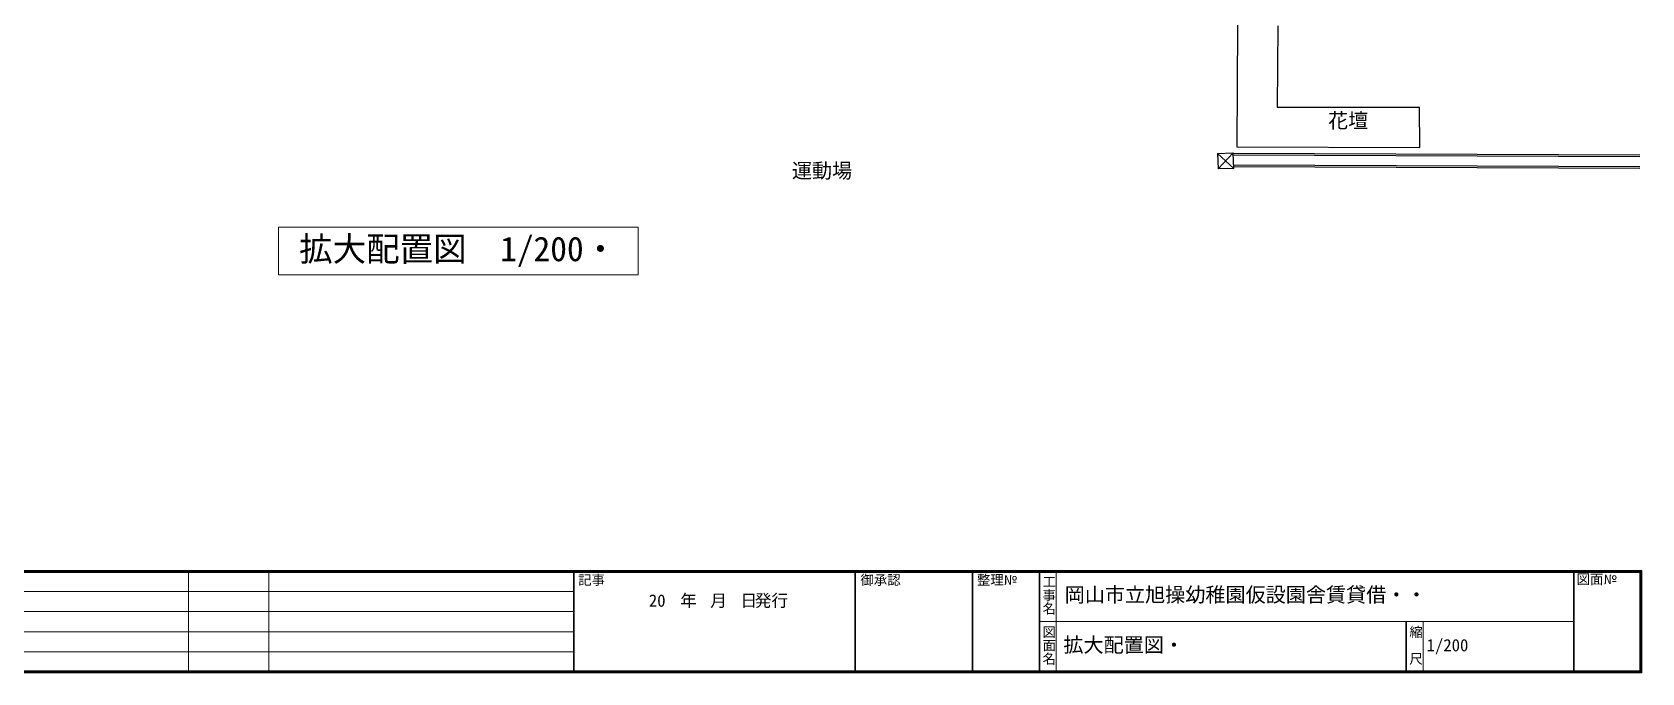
# Model space of a CAD drawing. Units: millimetres at full size, with parts at 1:50. Extents: x -38393 to 40930, y -28590 to 28520.
# Drawn here: x -7115 to 40930, y -28580 to -9439 of the extents above; entities that cross this region are included whole.
import ezdxf
from ezdxf.enums import TextEntityAlignment as Align

# ---------------------------------------------------------------- set-up
doc = ezdxf.new("R2010")
doc.units = ezdxf.units.MM
doc.header["$LTSCALE"] = 100
doc.layers.add('E-0_リスト太線', color=3, linetype='Continuous', lineweight=18)
doc.layers.add('F-0_図枠太線', color=134, linetype='Continuous', lineweight=30)
doc.styles.add('@ＭＳ ゴシック', font='')
doc.styles.add('ＭＳ ゴシック', font='')
doc.styles.get('@ＭＳ ゴシック').set_extended_font_data('@MS Gothic')
doc.styles.get('ＭＳ ゴシック').set_extended_font_data('MS Gothic')

msp = doc.modelspace()

# ---------------------------------------------------------------- linework, layer by layer
at = {"layer": 'E-0_リスト太線', "color": 7}
for p, q in [((-38030, -25520), (40930, -25520)), ((-37970, -25580), (40870, -25580)), ((40870, -28520), (40870, -25580)), ((40930, -28580), (40930, -25520)), ((40930, -28580), (-38030, -28580)), ((40870, -28520), (-37970, -28520))]:
    msp.add_line(p, q, dxfattribs=at)
at = {"layer": 'E-0_リスト太線'}
for p, q in [((-38010, -25540), (40910, -25540)), ((-15540, -25560), (9040, -25560)), ((-2450, -28540), (-2450, -25560)), ((-50, -25560), (-50, -28540)), ((9040, -28540), (9040, -25560)), ((9060, -28540), (9060, -25560)), ((9060, -25560), (17440, -25560)), ((17440, -25560), (17440, -28540)), ((17460, -25560), (20940, -25560)), ((17460, -25560), (17460, -28540)), ((20940, -28540), (20940, -25560)), ((20960, -28540), (20960, -25560)), ((20960, -25560), (22940, -25560)), ((22940, -28540), (22940, -25560)), ((22960, -28540), (22960, -25560)), ((22960, -25560), (38890, -25560)), ((38890, -28540), (38890, -25560)), ((38910, -28540), (38910, -25560)), ((38910, -25560), (40890, -25560)), ((40890, -28540), (40890, -25560)), ((40910, -28560), (40910, -25540)), ((9040, -26150), (-15540, -26150)), ((9040, -26750), (-13950, -26750)), ((9040, -27350), (-13950, -27350)), ((22960, -27050), (38890, -27050)), ((33890, -27050), (33890, -28540)), ((33910, -27050), (33910, -28540)), ((9040, -27950), (-13950, -27950)), ((40910, -28560), (-38010, -28560)), ((-15540, -28540), (9040, -28540)), ((9060, -28540), (17440, -28540)), ((17460, -28540), (20940, -28540)), ((20960, -28540), (22940, -28540)), ((22960, -28540), (33890, -28540)), ((33910, -28540), (38890, -28540)), ((38910, -28540), (40890, -28540))]:
    msp.add_line(p, q, dxfattribs=at)
at = {"layer": 'E-0_リスト太線', "color": 4, "lineweight": 9}
for p, q in [((23450, -28520), (23450, -25580)), ((34400, -28520), (34400, -27050))]:
    msp.add_line(p, q, dxfattribs=at)
at = {"layer": 'F-0_図枠太線'}
for p, q in [((28858.7, -9230.4), (28844.5, -12865.1)), ((30062.7, -9244.9), (30049.1, -11675.3)), ((30049.1, -11675.3), (34291.2, -11678.9)), ((28268.5, -13059.4), (28733.3, -13043.5)), ((28268.5, -13059.4), (28749.2, -13509)), ((28268.5, -13059.4), (28284.5, -13524.9)), ((28284.5, -13524.9), (28733.3, -13043.5)), ((28733.5, -13051.8), (28733.3, -13043.5)), ((28749.2, -13509), (28733.5, -13051.8)), ((28733.5, -13051.8), (40870, -13101.3)), ((28735.3, -13101.8), (40870, -13151.3)), ((28745.5, -13401.8), (40870, -13451.3)), ((28747.3, -13451.9), (40870, -13501.3)), ((28749.2, -13509), (28284.5, -13524.9))]:
    msp.add_line(p, q, dxfattribs=at)
msp.add_lwpolyline([(28844.5, -12865.1), (34308.5, -12888.7), (34291.2, -11678.9)], dxfattribs=at)
at = {"layer": 'F-0_図枠太線', "color": 7, "lineweight": 18}
msp.add_lwpolyline([(233, -16689.1), (233, -15260.2), (10975.5, -15260.2), (10975.5, -16689.1)], close=True, dxfattribs=at)

# ---------------------------------------------------------------- texts
at = {"layer": 'E-0_リスト太線', "color": 4, "style": 'ＭＳ ゴシック'}
for s, height, p in [('記事', 293.3, (9181.1, -26037.2)), ('御承認', 293.3, (17608.1, -26039.3)), ('整理№', 293.3, (21083.2, -26037.1)), ('図面№', 293.3, (38985, -26017.2)), ('20', 366.6, (11291.2, -26714.1)), ('年', 366.6, (12224.3, -26714.1)), ('月', 366.6, (13124.3, -26714.1)), ('日', 366.6, (14024.3, -26714.1)), ('発行', 366.6, (14451.8, -26714.1))]:
    msp.add_text(s, height=height, dxfattribs=at).set_placement(p, align=Align.BOTTOM_LEFT)
at = {"layer": 'E-0_リスト太線', "color": 4, "style": '@ＭＳ ゴシック'}
for s, p in [('工事名', (23002, -25656)), ('図面名', (23002, -27156)), ('縮\u3000尺', (33952, -27156))]:
    msp.add_text(s, height=293.3, rotation=270, dxfattribs=at).set_placement(p, align=Align.BOTTOM_LEFT)
at = {"layer": 'E-0_リスト太線', "color": 7, "style": 'ＭＳ ゴシック'}
for s, height, p in [('岡山市立旭操幼稚園仮設園舎賃貸借・・', 439.9, (23704, -26597)), ('拡大配置図・', 439.9, (23665, -28097)), ('1/200', 366.6, (34506.2, -28047.5))]:
    msp.add_text(s, height=height, dxfattribs=at).set_placement(p, align=Align.BOTTOM_LEFT)
at = {"layer": 'F-0_図枠太線', "color": 7, "style": 'ＭＳ ゴシック'}
for s, p in [('花壇', (31564.8, -12432.5)), ('運動場', (15560.8, -13929.9))]:
    msp.add_text(s, height=439.9, dxfattribs=at).set_placement(p, align=Align.BOTTOM_LEFT)
at = {"layer": 'F-0_図枠太線', "color": 4, "style": 'ＭＳ ゴシック'}
msp.add_text('拡大配置図\u30001/200・', height=733.1, dxfattribs=at).set_placement((853.1, -16501.1), align=Align.BOTTOM_LEFT)

doc.saveas('drawing.dxf')
